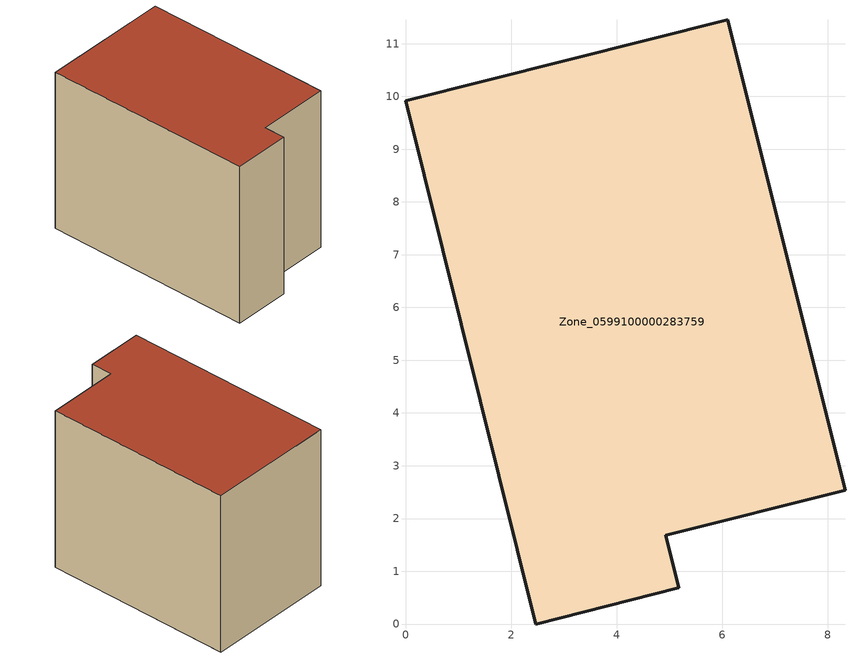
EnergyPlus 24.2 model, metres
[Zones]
Zone_0599100000283759
 floor ground (C_G): 0,9.92 6.11,11.45 8.33,2.54 4.93,1.68 5.18,0.68 2.47,0 z0
 wall outside (C_F): 2.47,0 5.18,0.68 4.93,1.68 8.33,2.54 6.11,11.45 0,9.92 2.47,0 z0:8.02
 roof outside (C_R): 6.11,11.45 0,9.92 2.47,0 5.18,0.68 4.93,1.68 8.33,2.54 z8.02
[BUILDING]
Pand.0599100000283759: North Axis=0; Terrain=City; Loads Convergence Tolerance Value=0.04; Temperature Convergence Tolerance Value=0.4; Solar Distribution=FullExterior; Maximum Number of Warmup Days=25; Minimum Number of Warmup Days=1
[Site:Location]
Rotterdam.The.Hague.AP_ZH_NLD Design_Conditions: Latitude=51.96; Longitude=4.45; Time Zone=1; Elevation=-4.5
[SITE:GROUNDTEMPERATURE:BUILDINGSURFACE]
18, 18, 18, 18, 18, 18, 18, 18, 18, 18, 18, 18
[MATERIAL] Thermal Absorptance=0.9; Solar Absorptance=0.7; Visible Absorptance=0.7
Name | Roughness | Thickness | Conductivity | Density | Specific Heat
G.TI.1946-1964 | MediumSmooth | 0.15 | 1 | 540 | 1210
F.TI.1946-1964 | Rough | 0.3 | 0.857143 | 1920 | 840
R.TI.1946-1964 | MediumRough | 0.2 | 0.277778 | 1500 | 1000
[CONSTRUCTION]
C_G: G.TI.1946-1964
C_F: F.TI.1946-1964
C_R: R.TI.1946-1964
[ZONE]
Zone_0599100000283759: Type=1; Multiplier=1; Ceiling Height=Autocalculate; Volume=Autocalculate; Floor Area=autocalculate; Part of Total Floor Area=Yes
[ZONEINFILTRATION:DESIGNFLOWRATE]
Infil_Zone_0599100000283759: Zone or ZoneList or Space or SpaceList=Zone_0599100000283759; Schedule=AlwaysOn; Design Flow Rate Calculation Method=Flow/Area; Flow Rate per Floor Area=0.003; Constant Term Coefficient=1; Temperature Term Coefficient=0; Velocity Term Coefficient=0; Velocity Squared Term Coefficient=0
[HVACTEMPLATE:ZONE:IDEALLOADSAIRSYSTEM]
Zone_0599100000283759: Maximum Heating Supply Air Temperature=50; Minimum Cooling Supply Air Temperature=13; Maximum Heating Supply Air Humidity Ratio=0.0156; Minimum Cooling Supply Air Humidity Ratio=0.0077; Heating Limit=NoLimit; Cooling Limit=NoLimit; Dehumidification Control Type=ConstantSensibleHeatRatio; Cooling Sensible Heat Ratio=0.7; Dehumidification Setpoint=60; Humidification Control Type=None; Humidification Setpoint=30; Outdoor Air Method=None; Outdoor Air Flow Rate per Person=0.00944; Outdoor Air Flow Rate per Zone Floor Area=0; Outdoor Air Flow Rate per Zone=0; Demand Controlled Ventilation Type=None; Outdoor Air Economizer Type=NoEconomizer; Heat Recovery Type=None; Sensible Heat Recovery Effectiveness=0.7; Latent Heat Recovery Effectiveness=0.65
[ZONECONTROL:THERMOSTAT]
ThermostatControl_Zone_0599100000283759: Zone or ZoneList=Zone_0599100000283759; Control Type Schedule=DualSetpointControlType; Control 1=Thermostat_Zone_0599100000283759; Temperature Difference Between Cutout And Setpoint=0
[THERMOSTATSETPOINT:DUALSETPOINT]
Thermostat_Zone_0599100000283759: Heating Setpoint Temperature Schedule=HeatingSetpoint_Zone_0599100000283759; Cooling Setpoint Temperature Schedule=CoolingSetpoint_Zone_0599100000283759
[SCHEDULE:COMPACT]
HeatingSetpoint_Zone_0599100000283759: Through: 12/31, For: AllDays, Until: 24:00, 21
CoolingSetpoint_Zone_0599100000283759: Through: 12/31, For: AllDays, Until: 24:00, 24
DualSetpointControlType: Through: 12/31, For: AllDays, Until: 24:00, 4
AlwaysOn: Through: 12/31, For: AllDays, Until: 24:00, 1
